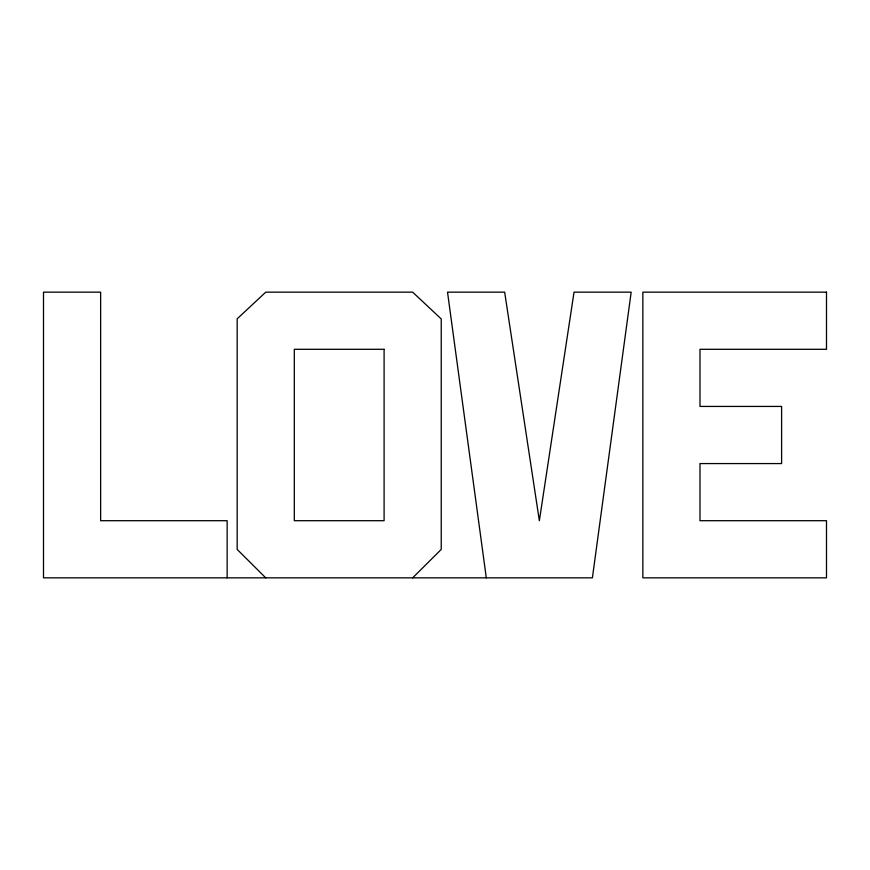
<?xml version="1.0" encoding="UTF-8"?>
<svg xmlns="http://www.w3.org/2000/svg" width="870" height="870" viewBox="0 0 870 870"><rect width="100%" height="100%" fill="white"/><g stroke="black" fill="none" stroke-linecap="round" stroke-linejoin="round"><path stroke-width="1.3" d="M412.663 577.843L441.231 549.427L441.231 318.942L412.663 292.157L265.741 292.157L237.173 318.833L237.173 549.427L265.741 577.843M486.297 577.843L447.528 292.157L504.665 292.157L539.356 520.706L574.037 292.157L631.174 292.157L592.405 577.843L43.5 577.843L43.5 292.157L100.637 292.157L100.637 520.706L227.146 520.706L227.146 577.843M826.5 292.157L642.854 292.157L642.854 577.843L826.5 577.843L826.5 520.706L699.991 520.706L699.991 463.569L781.608 463.569L781.608 406.431L699.991 406.431L699.991 349.294L826.5 349.294L826.5 292.157M384.094 349.294L294.31 349.294L294.31 520.706L384.094 520.706L384.094 349.294"/></g></svg>
